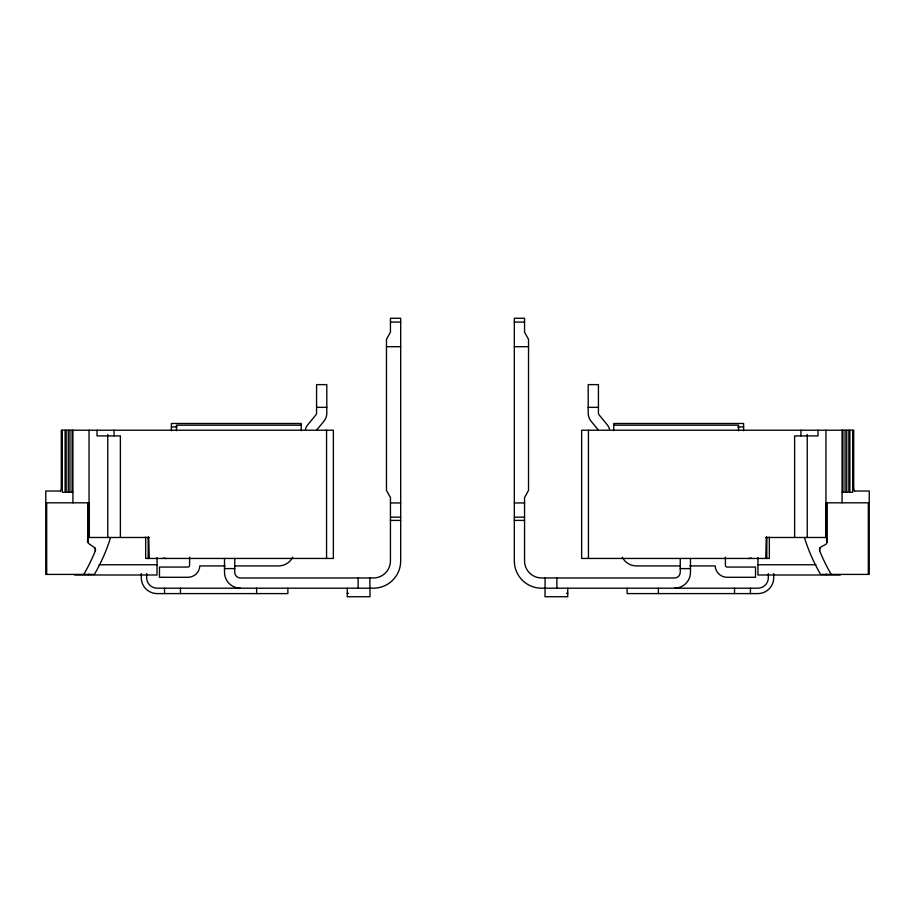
<?xml version="1.0" encoding="UTF-8"?>
<svg xmlns="http://www.w3.org/2000/svg" width="915" height="915" viewBox="0 0 915 915"><rect width="100%" height="100%" fill="white"/><g stroke="black" fill="none" stroke-linecap="round" stroke-linejoin="round"><path stroke-width="1.37" d="M827.229 502.815L827.229 542.057C826.542 546.221 819.749 545.191 819.451 549.698A16.916 6.885 3.8 0 0 819.68 550.841A779.74 317.699 3.8 0 0 831.209 574.414M83.791 574.414A779.74 317.699 -3.8 0 0 95.32 550.841A16.916 6.885 -3.8 0 0 95.549 549.698C94.279 544.608 83.906 544.757 88.698 537.482L149.019 537.482M316.693 430.027L323.83 421.323A13.073 13.073 0 0 0 326.804 413.031L326.804 384.62L316.567 384.62L316.567 413.031A2.837 2.837 0 0 1 315.927 414.838L307.886 424.629A13.073 13.073 0 0 0 305.416 429.375M390.442 322.08L400.678 322.08M514.322 322.08L524.558 322.08M386.473 346.694L400.678 346.694M514.322 346.694L528.527 346.694M316.567 407.347L326.804 407.347M588.196 407.347L598.433 407.347M301.241 425.189L176.492 425.189L176.492 430.702M613.759 425.189L738.508 425.189L738.508 430.702M171.391 426.905L177.098 426.905M737.902 426.905L743.609 426.905M60.447 491.023L45.75 491.023L45.75 574.414L94.405 574.414A792.104 322.732 -3.8 0 0 101.691 560.449A793.568 323.327 -3.8 0 0 110.543 537.482M854.553 491.023L869.25 491.023L869.25 574.414L820.595 574.414A792.104 322.732 3.8 0 1 813.309 560.449A793.568 323.327 3.8 0 1 804.457 537.482M68.98 492.224L66.132 492.224L66.132 430.222M72.8 492.224L69.94 492.224L69.94 430.222M842.2 492.224L845.06 492.224L845.06 430.222M846.02 492.224L848.868 492.224L848.868 430.222M390.442 502.953L400.678 502.953M514.322 502.953L524.558 502.953M390.442 517.158L400.678 517.158M514.322 517.158L524.558 517.158M390.442 520.406L400.678 520.406M514.322 520.406L524.558 520.406M765.981 537.482L826.302 537.482L827.229 542.057M99.037 564.761L157.037 564.761M757.963 564.761L815.963 564.761M225.113 565.928L199.813 565.928A11.929 11.929 0 0 1 187.895 577.285L159.473 577.285L159.473 567.06L187.895 567.06A1.704 1.704 0 0 0 189.599 565.356L189.599 557.121M234.949 565.928L278.526 565.928A15.91 15.91 0 0 0 292.709 557.235M680.051 565.928L636.474 565.928A15.91 15.91 0 0 1 622.292 557.235M689.887 565.928L715.187 565.928A11.929 11.929 0 0 0 727.105 577.285L755.527 577.285L755.527 567.06L727.105 567.06A1.704 1.704 0 0 1 725.401 565.356L725.401 557.121M224.518 568.592L234.743 568.592M680.257 568.592L690.482 568.592M74.641 574.986L157.037 574.986L157.037 557.635M840.359 574.986L757.963 574.986L757.963 557.635M347.254 593.309L348.501 593.309M566.499 593.309L567.746 593.309M598.307 430.027L591.17 421.323A13.073 13.073 0 0 1 588.196 413.031L588.196 384.62L598.433 384.62L598.433 413.031A2.837 2.837 0 0 0 599.073 414.838L607.114 424.629A13.073 13.073 0 0 1 609.584 429.375M868.312 574.414L868.312 502.815L825.788 502.815L825.788 537.482M852.688 430.222L852.688 492.224L849.886 492.224L849.886 430.222M846.73 430.222L846.73 492.224M842.921 430.222L842.921 492.224M842.075 430.222L842.075 502.815M825.959 430.222L825.959 537.482M819.68 548.016L819.68 550.841M817.976 430.222L817.976 435.906L794.632 435.906L794.632 537.482M807.236 434.453L807.236 537.482M800.922 430.222L800.922 435.906M773.735 573.579L773.735 577.685A15.91 15.91 0 0 1 757.826 593.595L627.13 593.595L627.13 588.196M769.332 537.082L769.332 558.447L581.643 558.447L581.643 430.222L853.729 430.222L853.718 485.339A5.719 0.835 -90 0 0 854.553 491.012M768.337 573.579L768.337 577.685A10.511 10.511 0 0 1 757.826 588.196L541.6 588.196A27.278 27.278 0 0 1 514.322 560.918L514.322 318.271L524.558 318.271L524.558 332.202L528.527 339.362L528.527 490.406L524.558 497.566L524.558 560.918A17.053 17.053 0 0 0 541.6 577.971L674.572 577.971A5.684 5.684 0 0 0 680.257 572.287L680.257 558.447M766.644 537.094L766.644 558.447M766.495 558.447L766.495 536.911L765.981 558.447M750.437 588.196L750.437 593.595M743.609 430.702L743.609 423.485L613.759 423.485L613.759 430.702M734.528 588.196L734.528 593.595M690.482 558.447L690.482 572.287A15.91 15.91 0 0 1 674.572 588.196M658.377 588.196L658.377 593.595M588.437 430.222L588.437 558.447M567.746 588.196L567.746 596.729L545.008 596.729L545.1 577.971M556.869 577.971L556.869 588.196M369.992 588.196L369.992 596.729L347.254 596.729L347.254 588.196M369.9 577.971L369.9 588.196M358.131 577.971L358.131 588.196M326.563 430.222L326.563 558.447M301.241 430.702L301.241 423.485L171.391 423.485L171.391 430.702M287.87 588.196L287.87 593.595L157.174 593.595A15.91 15.91 0 0 1 141.265 577.685L141.265 573.579M256.623 588.196L256.623 593.595M234.743 558.447L234.743 572.287A5.684 5.684 0 0 0 240.428 577.971L373.4 577.971A17.053 17.053 0 0 0 390.442 560.918L390.442 497.566L386.473 490.406L386.473 339.362L390.442 332.202L390.442 318.271L400.678 318.271L400.678 560.918A27.278 27.278 0 0 1 373.4 588.196L157.174 588.196A10.511 10.511 0 0 1 146.663 577.685L146.663 573.579M224.518 558.447L224.518 572.287A15.91 15.91 0 0 0 240.428 588.196M180.472 588.196L180.472 593.595M164.563 588.196L164.563 593.595M149.019 558.447L148.505 536.911L148.505 558.447M148.356 537.094L148.356 558.447M145.668 537.082L145.668 558.447L333.357 558.447L333.357 430.222L61.271 430.222L61.282 485.339A5.719 0.835 90 0 1 60.447 491.012M120.368 537.482L120.368 435.906L97.024 435.906L97.024 430.222M114.078 430.222L114.078 435.906M107.764 434.453L107.764 537.482M95.32 548.016L95.32 550.841M89.213 537.482L89.213 502.815L46.688 502.815L46.688 574.414M89.041 430.222L89.041 537.482M87.897 502.815L87.897 541.325M87.771 502.815L87.771 542.057M72.925 430.222L72.925 502.815M72.079 430.222L72.079 492.224M68.27 430.222L68.27 492.224M65.114 430.222L65.114 492.224L62.312 492.224L62.312 430.222M88.892 574.14A10.648 2.756 -90 0 1 88.538 574.62M166.69 558.505A9.665 9.665 0 0 1 163.705 558.036M826.462 574.62A10.648 2.756 90 0 1 826.108 574.14M751.295 558.036A9.665 9.665 0 0 1 748.31 558.505"/></g></svg>
